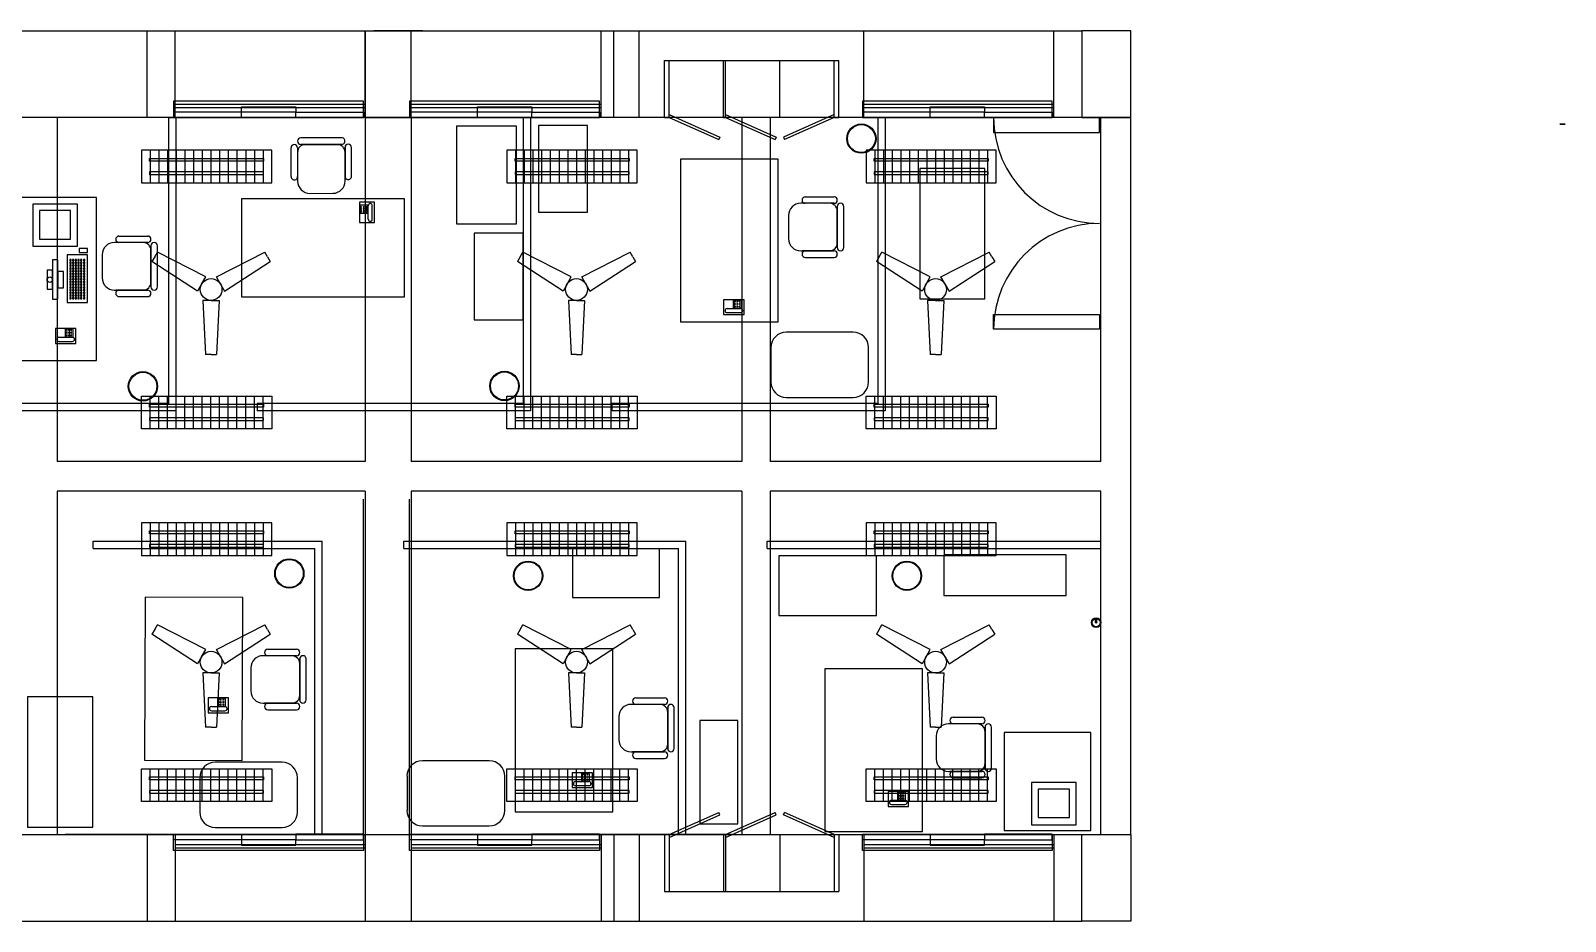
# Model space of a CAD drawing. Header units: metres. Extents: x 4300 to 11411, y 4634 to 9819.
# Drawn here: x 5752 to 6318, y 4634 to 4962 of the extents above; entities that cross this region are included whole.
import ezdxf

# ---------------------------------------------------------------- set-up
doc = ezdxf.new("R2010")
doc.units = ezdxf.units.M
for name, color, linetype in [('beam', 230, 'Continuous'), ('Beams', 50, 'Continuous'), ('bureau', 23, 'Continuous'), ('chair', 20, 'Continuous'), ('concrete pillar', 50, 'Continuous'), ('dustbin', 181, 'Continuous'), ('fan', 150, 'Continuous'), ('new block', 10, 'Continuous'), ('phone', 130, 'Continuous'), ('scanner', 41, 'Continuous'), ('tables', 103, 'Continuous'), ('WIN and Doors', 80, 'Continuous'), ('wood and cubboards', 44, 'Continuous')]:
    doc.layers.add(name, color=color, linetype=linetype)
doc.layers.add('computer', color=7, linetype='Continuous', true_color=0x9fb01c)
doc.layers.add('fire extinguisher', color=7, linetype='Continuous', true_color=0xf63019)

# ---------------------------------------------------------------- blocks, each defined once
blk = doc.blocks.new('*U2')
at = {"layer": 'fan'}
for p, q in [((0, 10), (-3, 10)), ((-3, 10), (-2, -10)), ((0, 10), (3, 10)), ((3, 10), (2, -10)), ((0, -10), (-2, -10)), ((0, -10), (2, -10))]:
    blk.add_line(p, q, dxfattribs=at)
blk = doc.blocks.new('*U3')
at = {"layer": 'fan', "color": 0, "linetype": 'ByBlock', "lineweight": -2, "transparency": 16777216}
for p, rotation in [((5427.43, 4874.12), 240), ((5451.68, 4874.12), 120)]:
    blk.add_blockref('*U2', p, dxfattribs=dict(at, rotation=rotation))
blk.add_blockref('*U2', (5439.56, 4853.12), dxfattribs=at)
blk = doc.blocks.new('fan')
at = {"layer": 'fan'}
blk.add_circle((5439.56, 4867.12), 4, dxfattribs=at)
blk.add_blockref('*U3', (0, 0), dxfattribs=at)
blk = doc.blocks.new('*U8')
at = {"layer": 'phone'}
blk.add_lwpolyline([(-0.2, -0.1), (0.2, -0.1), (0.2, 0.1), (-0.2, 0.1)], close=True, dxfattribs=at)
blk = doc.blocks.new('*U9')
at = {"layer": 'phone', "color": 0, "linetype": 'ByBlock', "lineweight": -2, "transparency": 16777216}
for p in [(0, 1.8), (0, 1.2), (0, 0.6), (0, 0), (1, 1.8), (1, 1.2), (1, 0.6), (1, 0), (2, 1.8), (2, 1.2), (2, 0.6), (2, 0)]:
    blk.add_blockref('*U8', p, dxfattribs=at)
blk = doc.blocks.new('*U10')
at = {"layer": 'phone'}
blk.add_lwpolyline([(-0.2, -0.1), (0.2, -0.1), (0.2, 0.1), (-0.2, 0.1)], close=True, dxfattribs=at)
blk = doc.blocks.new('*U11')
at = {"layer": 'phone', "color": 0, "linetype": 'ByBlock', "lineweight": -2, "transparency": 16777216}
for p in [(0, 1.8), (0, 1.2), (0, 0.6), (0, 0), (1, 1.8), (1, 1.2), (1, 0.6), (1, 0), (2, 1.8), (2, 1.2), (2, 0.6), (2, 0)]:
    blk.add_blockref('*U10', p, dxfattribs=at)
blk = doc.blocks.new('*U12')
at = {"layer": 'phone'}
blk.add_lwpolyline([(-0.2, -0.1), (0.2, -0.1), (0.2, 0.1), (-0.2, 0.1)], close=True, dxfattribs=at)
blk = doc.blocks.new('*U13')
at = {"layer": 'phone', "color": 0, "linetype": 'ByBlock', "lineweight": -2, "transparency": 16777216}
for p in [(0, 1.8), (0, 1.2), (0, 0.6), (0, 0), (1, 1.8), (1, 1.2), (1, 0.6), (1, 0), (2, 1.8), (2, 1.2), (2, 0.6), (2, 0)]:
    blk.add_blockref('*U12', p, dxfattribs=at)
blk = doc.blocks.new('*U18')
at = {"layer": 'phone'}
blk.add_lwpolyline([(-0.2, -0.1), (0.2, -0.1), (0.2, 0.1), (-0.2, 0.1)], close=True, dxfattribs=at)
blk = doc.blocks.new('*U19')
at = {"layer": 'phone', "color": 0, "linetype": 'ByBlock', "lineweight": -2, "transparency": 16777216}
for p in [(0, 1.8), (0, 1.2), (0, 0.6), (0, 0), (1, 1.8), (1, 1.2), (1, 0.6), (1, 0), (2, 1.8), (2, 1.2), (2, 0.6), (2, 0)]:
    blk.add_blockref('*U18', p, dxfattribs=at)
blk = doc.blocks.new('*U20')
at = {"layer": 'phone'}
blk.add_lwpolyline([(-0.2, -0.1), (0.2, -0.1), (0.2, 0.1), (-0.2, 0.1)], close=True, dxfattribs=at)
blk = doc.blocks.new('*U21')
at = {"layer": 'phone', "color": 0, "linetype": 'ByBlock', "lineweight": -2, "transparency": 16777216}
for p in [(0, 1.8), (0, 1.2), (0, 0.6), (0, 0), (1, 1.8), (1, 1.2), (1, 0.6), (1, 0), (2, 1.8), (2, 1.2), (2, 0.6), (2, 0)]:
    blk.add_blockref('*U20', p, dxfattribs=at)
blk = doc.blocks.new('*U22')
at = {"layer": 'phone'}
blk.add_lwpolyline([(-0.2, -0.1), (0.2, -0.1), (0.2, 0.1), (-0.2, 0.1)], close=True, dxfattribs=at)
blk = doc.blocks.new('*U23')
at = {"layer": 'phone', "color": 0, "linetype": 'ByBlock', "lineweight": -2, "transparency": 16777216}
for p in [(0, 1.8), (0, 1.2), (0, 0.6), (0, 0), (1, 1.8), (1, 1.2), (1, 0.6), (1, 0), (2, 1.8), (2, 1.2), (2, 0.6), (2, 0)]:
    blk.add_blockref('*U22', p, dxfattribs=at)

msp = doc.modelspace()

# ---------------------------------------------------------------- linework, layer by layer
at = {"layer": 'beam'}
for p, q in [((5761.66, 4930.42), (5761.66, 4803.82)), ((5875.16, 4930.42), (5875.16, 4803.82)), ((5892.16, 4930.42), (5892.16, 4803.82)), ((6014.03, 4930.42), (6014.03, 4803.82)), ((6024.53, 4930.42), (6024.53, 4803.82)), ((5875.16, 4803.82), (5761.66, 4803.82)), ((5875.16, 4803.82), (5761.66, 4803.82)), ((5875.16, 4803.82), (5761.66, 4803.82)), ((5875.16, 4803.82), (5761.66, 4803.82)), ((6014.03, 4803.82), (5892.16, 4803.82)), ((6014.03, 4803.82), (5892.16, 4803.82)), ((6014.03, 4803.82), (5892.16, 4803.82)), ((6014.03, 4803.82), (5892.16, 4803.82)), ((6146.41, 4803.82), (6024.53, 4803.82)), ((6146.41, 4803.82), (6024.53, 4803.82)), ((6146.41, 4803.82), (6024.53, 4803.82)), ((6146.41, 4803.82), (6024.53, 4803.82)), ((5761.66, 4792.82), (5761.66, 4666.42)), ((5875.16, 4792.82), (5761.66, 4792.82)), ((5875.16, 4792.82), (5875.16, 4666.42)), ((5892.16, 4792.82), (5892.16, 4666.42)), ((6014.03, 4792.82), (5892.16, 4792.82)), ((6014.03, 4792.82), (6014.03, 4666.42)), ((6146.41, 4792.82), (6024.53, 4792.82)), ((6024.53, 4792.82), (6024.53, 4666.42))]:
    msp.add_line(p, q, dxfattribs=at)
at = {"layer": 'Beams'}
for p, q in [((5874.6, 4666.45), (5874.6, 4789.95)), ((5891.6, 4666.45), (5891.6, 4789.95)), ((5764.6, 4666.45), (5874.6, 4666.45)), ((5891.6, 4666.45), (5894.85, 4666.45)), ((5891.6, 4666.45), (6010.2, 4666.45))]:
    msp.add_line(p, q, dxfattribs=at)
at = {"layer": 'bureau'}
for points in [[(5908.93, 4927.25), (5908.93, 4891.25), (5930.93, 4891.25), (5930.93, 4927.25)], [(5939.12, 4895.55), (5957.12, 4895.55), (5957.12, 4927.55), (5939.12, 4927.55)], [(6079.67, 4863.71), (6103.67, 4863.71), (6103.67, 4911.71), (6079.67, 4911.71)], [(5915.41, 4855.92), (5933.41, 4855.92), (5933.41, 4887.92), (5915.41, 4887.92)], [(5951.65, 4771.65), (5951.67, 4753.65), (5983.67, 4753.69), (5983.65, 4771.69)], [(6027.71, 4747.02), (6063.71, 4747.02), (6063.71, 4769.02), (6027.71, 4769.02)], [(5750.78, 4669.08), (5774.78, 4669.08), (5774.78, 4717.08), (5750.78, 4717.08)], [(6012.57, 4670.32), (6012.57, 4708.32), (5998.57, 4708.32), (5998.57, 4670.32)], [(6110.74, 4667.92), (6142.74, 4667.92), (6142.74, 4703.92), (6110.74, 4703.92)]]:
    msp.add_lwpolyline(points, close=True, dxfattribs=at)
at = {"layer": 'chair'}
for points in [[(5866.56, 4922.97), (5851.46, 4922.92)], [(5847.91, 4908.71), (5847.88, 4919.31)], [(5850.28, 4919.32), (5850.32, 4907.02)], [(5850.28, 4919.32), (5850.31, 4907.52)], [(5866.57, 4920.57), (5851.47, 4920.52)], [(5851.47, 4920.52), (5866.57, 4920.57)], [(5867.82, 4907.07), (5867.78, 4919.37)], [(5867.78, 4919.37), (5867.81, 4907.57)], [(5870.21, 4908.78), (5870.18, 4919.38)], [(5854.83, 4902.53), (5863.33, 4902.56)], [(6048.05, 4898.85), (6035.75, 4898.85)], [(6048.05, 4898.85), (6036.25, 4898.85)], [(6037.45, 4901.25), (6048.05, 4901.25)], [(6031.25, 4894.35), (6031.25, 4885.85)], [(6049.25, 4882.55), (6049.25, 4897.65)], [(6049.25, 4897.65), (6049.25, 4882.55)], [(6051.65, 4882.55), (6051.65, 4897.65)], [(5795.06, 4884.4), (5782.76, 4884.4)], [(5795.06, 4884.4), (5783.26, 4884.4)], [(5784.46, 4886.8), (5795.06, 4886.8)], [(5796.26, 4868.1), (5796.26, 4883.2)], [(5796.26, 4883.2), (5796.26, 4868.1)], [(5798.66, 4868.1), (5798.66, 4883.2)], [(5778.26, 4879.9), (5778.26, 4871.4)], [(6035.75, 4881.35), (6048.05, 4881.35)], [(6048.05, 4881.35), (6036.25, 4881.35)], [(6037.45, 4878.95), (6048.05, 4878.95)], [(5782.76, 4866.9), (5795.06, 4866.9)], [(5795.06, 4866.9), (5783.26, 4866.9)], [(5784.46, 4864.5), (5795.06, 4864.5)], [(5839.29, 4734.64), (5849.89, 4734.64)], [(5849.89, 4732.24), (5837.59, 4732.24)], [(5849.89, 4732.24), (5838.09, 4732.24)], [(5851.09, 4715.94), (5851.09, 4731.04)], [(5851.09, 4731.04), (5851.09, 4715.94)], [(5853.49, 4715.94), (5853.49, 4731.04)], [(5833.09, 4727.74), (5833.09, 4719.24)], [(5837.59, 4714.74), (5849.89, 4714.74)], [(5849.89, 4714.74), (5838.09, 4714.74)], [(5839.29, 4712.34), (5849.89, 4712.34)], [(5985.52, 4714.31), (5973.22, 4714.31)], [(5985.52, 4714.31), (5973.72, 4714.31)], [(5974.92, 4716.71), (5985.52, 4716.71)], [(5986.72, 4698.01), (5986.72, 4713.11)], [(5986.72, 4713.11), (5986.72, 4698.01)], [(5989.12, 4698.01), (5989.12, 4713.11)], [(5968.72, 4709.81), (5968.72, 4701.31)], [(6102.5, 4707.14), (6090.2, 4707.14)], [(6102.5, 4707.14), (6090.7, 4707.14)], [(6091.9, 4709.54), (6102.5, 4709.54)], [(6085.7, 4702.64), (6085.7, 4694.14)], [(6103.7, 4690.84), (6103.7, 4705.94)], [(6103.7, 4705.94), (6103.7, 4690.84)], [(6106.1, 4690.84), (6106.1, 4705.94)], [(5973.22, 4696.81), (5985.52, 4696.81)], [(5985.52, 4696.81), (5973.72, 4696.81)], [(5974.92, 4694.41), (5985.52, 4694.41)], [(6090.2, 4689.64), (6102.5, 4689.64)], [(6102.5, 4689.64), (6090.7, 4689.64)], [(6091.9, 4687.24), (6102.5, 4687.24)]]:
    msp.add_lwpolyline(points, dxfattribs=at)
for centre, radius, start, end in [((5851.47, 4921.72), 1.2, 90.1858, 270.1858), ((5866.57, 4921.77), 1.2, 270.1858, 90.1858), ((5849.08, 4919.31), 1.2, 0.1858, 180.1858), ((5853.17, 4917.64), 2.89, 90.1858, 180.1858), ((5864.89, 4917.67), 2.89, 0.1858, 90.1858), ((5868.98, 4919.38), 1.2, 0.1858, 180.1858), ((5849.11, 4908.71), 1.2, 180.1858, 0.1858), ((5854.82, 4907.03), 4.5, 180.1858, 270.1858), ((5863.32, 4907.06), 4.5, 270.1858, 0.1858), ((5869.01, 4908.78), 1.2, 180.1858, 0.1858), ((6035.75, 4894.35), 4.5, 90, 180), ((6037.45, 4900.05), 1.2, 90, 270), ((6046.36, 4895.96), 2.89, 0, 90), ((6048.05, 4900.05), 1.2, 270, 90), ((6050.45, 4897.65), 1.2, 0, 180), ((5782.76, 4879.9), 4.5, 90, 180), ((5784.46, 4885.6), 1.2, 90, 270), ((5793.37, 4881.5), 2.89, 0, 90), ((5795.06, 4885.6), 1.2, 270, 90), ((5797.46, 4883.2), 1.2, 0, 180), ((6035.75, 4885.85), 4.5, 180, 270), ((6046.36, 4884.24), 2.89, 270, 0), ((6050.45, 4882.55), 1.2, 180, 0), ((6037.45, 4880.15), 1.2, 90, 270), ((6048.05, 4880.15), 1.2, 270, 90), ((5782.76, 4871.4), 4.5, 180, 270), ((5784.46, 4865.7), 1.2, 90, 270), ((5793.37, 4869.79), 2.89, 270, 0), ((5795.06, 4865.7), 1.2, 270, 90), ((5797.46, 4868.1), 1.2, 180, 0), ((5839.29, 4733.44), 1.2, 90, 270), ((5849.89, 4733.44), 1.2, 270, 90), ((5837.59, 4727.74), 4.5, 90, 180), ((5848.2, 4729.34), 2.89, 0, 90), ((5852.29, 4731.04), 1.2, 0, 180), ((5837.59, 4719.24), 4.5, 180, 270), ((5839.29, 4713.54), 1.2, 90, 270), ((5848.2, 4717.63), 2.89, 270, 0), ((5849.89, 4713.54), 1.2, 270, 90), ((5852.29, 4715.94), 1.2, 180, 0), ((5973.22, 4709.81), 4.5, 90, 180), ((5974.92, 4715.51), 1.2, 90, 270), ((5983.83, 4711.42), 2.89, 0, 90), ((5985.52, 4715.51), 1.2, 270, 90), ((5987.92, 4713.11), 1.2, 0, 180), ((6090.2, 4702.64), 4.5, 90, 180), ((6091.9, 4708.34), 1.2, 90, 270), ((6100.8, 4704.24), 2.89, 0, 90), ((6102.5, 4708.34), 1.2, 270, 90), ((6104.9, 4705.94), 1.2, 0, 180), ((5973.22, 4701.31), 4.5, 180, 270), ((5974.92, 4695.61), 1.2, 90, 270), ((5983.83, 4699.7), 2.89, 270, 0), ((5985.52, 4695.61), 1.2, 270, 90), ((5987.92, 4698.01), 1.2, 180, 0), ((6090.2, 4694.14), 4.5, 180, 270), ((6091.9, 4688.44), 1.2, 90, 270), ((6100.8, 4692.53), 2.89, 270, 0), ((6102.5, 4688.44), 1.2, 270, 90), ((6104.9, 4690.84), 1.2, 180, 0)]:
    msp.add_arc(centre, radius, start, end, dxfattribs=at)
at = {"layer": 'computer'}
for points in [[(5769.83, 4880.71), (5772.83, 4880.71), (5772.83, 4882.21), (5769.83, 4882.21)], [(5761.96, 4863.5), (5761.96, 4878), (5759.96, 4878), (5759.96, 4863.5)], [(5772.83, 4862.38), (5772.83, 4879.88), (5765.33, 4879.88), (5765.33, 4862.38)], [(5766.83, 4877.65), (5766.83, 4878.15), (5766.33, 4878.15), (5766.33, 4877.65)], [(5766.83, 4876.65), (5766.83, 4877.15), (5766.33, 4877.15), (5766.33, 4876.65)], [(5766.83, 4875.65), (5766.83, 4876.15), (5766.33, 4876.15), (5766.33, 4875.65)], [(5767.83, 4877.65), (5767.83, 4878.15), (5767.33, 4878.15), (5767.33, 4877.65)], [(5767.83, 4876.65), (5767.83, 4877.15), (5767.33, 4877.15), (5767.33, 4876.65)], [(5767.83, 4875.65), (5767.83, 4876.15), (5767.33, 4876.15), (5767.33, 4875.65)], [(5768.83, 4877.65), (5768.83, 4878.15), (5768.33, 4878.15), (5768.33, 4877.65)], [(5768.83, 4876.65), (5768.83, 4877.15), (5768.33, 4877.15), (5768.33, 4876.65)], [(5768.83, 4875.65), (5768.83, 4876.15), (5768.33, 4876.15), (5768.33, 4875.65)], [(5769.83, 4877.65), (5769.83, 4878.15), (5769.33, 4878.15), (5769.33, 4877.65)], [(5769.83, 4876.65), (5769.83, 4877.15), (5769.33, 4877.15), (5769.33, 4876.65)], [(5769.83, 4875.65), (5769.83, 4876.15), (5769.33, 4876.15), (5769.33, 4875.65)], [(5770.83, 4877.65), (5770.83, 4878.15), (5770.33, 4878.15), (5770.33, 4877.65)], [(5770.83, 4876.65), (5770.83, 4877.15), (5770.33, 4877.15), (5770.33, 4876.65)], [(5770.83, 4875.65), (5770.83, 4876.15), (5770.33, 4876.15), (5770.33, 4875.65)], [(5771.83, 4877.65), (5771.83, 4878.15), (5771.33, 4878.15), (5771.33, 4877.65)], [(5771.83, 4876.65), (5771.83, 4877.15), (5771.33, 4877.15), (5771.33, 4876.65)], [(5771.83, 4875.65), (5771.83, 4876.15), (5771.33, 4876.15), (5771.33, 4875.65)], [(5759.96, 4867.25), (5759.96, 4874.25), (5757.96, 4874.25), (5757.96, 4867.25)], [(5763.96, 4867.75), (5763.96, 4873.75), (5761.96, 4873.75), (5761.96, 4867.75)], [(5766.83, 4874.65), (5766.83, 4875.15), (5766.33, 4875.15), (5766.33, 4874.65)], [(5766.83, 4873.65), (5766.83, 4874.15), (5766.33, 4874.15), (5766.33, 4873.65)], [(5766.83, 4872.65), (5766.83, 4873.15), (5766.33, 4873.15), (5766.33, 4872.65)], [(5766.83, 4871.65), (5766.83, 4872.15), (5766.33, 4872.15), (5766.33, 4871.65)], [(5766.83, 4870.65), (5766.83, 4871.15), (5766.33, 4871.15), (5766.33, 4870.65)], [(5767.83, 4874.65), (5767.83, 4875.15), (5767.33, 4875.15), (5767.33, 4874.65)], [(5767.83, 4873.65), (5767.83, 4874.15), (5767.33, 4874.15), (5767.33, 4873.65)], [(5767.83, 4872.65), (5767.83, 4873.15), (5767.33, 4873.15), (5767.33, 4872.65)], [(5767.83, 4871.65), (5767.83, 4872.15), (5767.33, 4872.15), (5767.33, 4871.65)], [(5767.83, 4870.65), (5767.83, 4871.15), (5767.33, 4871.15), (5767.33, 4870.65)], [(5768.83, 4874.65), (5768.83, 4875.15), (5768.33, 4875.15), (5768.33, 4874.65)], [(5768.83, 4873.65), (5768.83, 4874.15), (5768.33, 4874.15), (5768.33, 4873.65)], [(5768.83, 4872.65), (5768.83, 4873.15), (5768.33, 4873.15), (5768.33, 4872.65)], [(5768.83, 4871.65), (5768.83, 4872.15), (5768.33, 4872.15), (5768.33, 4871.65)], [(5768.83, 4870.65), (5768.83, 4871.15), (5768.33, 4871.15), (5768.33, 4870.65)], [(5769.83, 4874.65), (5769.83, 4875.15), (5769.33, 4875.15), (5769.33, 4874.65)], [(5769.83, 4873.65), (5769.83, 4874.15), (5769.33, 4874.15), (5769.33, 4873.65)], [(5769.83, 4872.65), (5769.83, 4873.15), (5769.33, 4873.15), (5769.33, 4872.65)], [(5769.83, 4871.65), (5769.83, 4872.15), (5769.33, 4872.15), (5769.33, 4871.65)], [(5769.83, 4870.65), (5769.83, 4871.15), (5769.33, 4871.15), (5769.33, 4870.65)], [(5770.83, 4874.65), (5770.83, 4875.15), (5770.33, 4875.15), (5770.33, 4874.65)], [(5770.83, 4873.65), (5770.83, 4874.15), (5770.33, 4874.15), (5770.33, 4873.65)], [(5770.83, 4872.65), (5770.83, 4873.15), (5770.33, 4873.15), (5770.33, 4872.65)], [(5770.83, 4871.65), (5770.83, 4872.15), (5770.33, 4872.15), (5770.33, 4871.65)], [(5770.83, 4870.65), (5770.83, 4871.15), (5770.33, 4871.15), (5770.33, 4870.65)], [(5771.83, 4874.65), (5771.83, 4875.15), (5771.33, 4875.15), (5771.33, 4874.65)], [(5771.83, 4873.65), (5771.83, 4874.15), (5771.33, 4874.15), (5771.33, 4873.65)], [(5771.83, 4872.65), (5771.83, 4873.15), (5771.33, 4873.15), (5771.33, 4872.65)], [(5771.83, 4871.65), (5771.83, 4872.15), (5771.33, 4872.15), (5771.33, 4871.65)], [(5771.83, 4870.65), (5771.83, 4871.15), (5771.33, 4871.15), (5771.33, 4870.65)], [(5766.83, 4869.65), (5766.83, 4870.15), (5766.33, 4870.15), (5766.33, 4869.65)], [(5766.83, 4868.65), (5766.83, 4869.15), (5766.33, 4869.15), (5766.33, 4868.65)], [(5766.83, 4867.65), (5766.83, 4868.15), (5766.33, 4868.15), (5766.33, 4867.65)], [(5766.83, 4866.65), (5766.83, 4867.15), (5766.33, 4867.15), (5766.33, 4866.65)], [(5766.83, 4865.65), (5766.83, 4866.15), (5766.33, 4866.15), (5766.33, 4865.65)], [(5766.83, 4864.65), (5766.83, 4865.15), (5766.33, 4865.15), (5766.33, 4864.65)], [(5767.83, 4869.65), (5767.83, 4870.15), (5767.33, 4870.15), (5767.33, 4869.65)], [(5767.83, 4868.65), (5767.83, 4869.15), (5767.33, 4869.15), (5767.33, 4868.65)], [(5767.83, 4867.65), (5767.83, 4868.15), (5767.33, 4868.15), (5767.33, 4867.65)], [(5767.83, 4866.65), (5767.83, 4867.15), (5767.33, 4867.15), (5767.33, 4866.65)], [(5767.83, 4865.65), (5767.83, 4866.15), (5767.33, 4866.15), (5767.33, 4865.65)], [(5767.83, 4864.65), (5767.83, 4865.15), (5767.33, 4865.15), (5767.33, 4864.65)], [(5768.83, 4869.65), (5768.83, 4870.15), (5768.33, 4870.15), (5768.33, 4869.65)], [(5768.83, 4868.65), (5768.83, 4869.15), (5768.33, 4869.15), (5768.33, 4868.65)], [(5768.83, 4867.65), (5768.83, 4868.15), (5768.33, 4868.15), (5768.33, 4867.65)], [(5768.83, 4866.65), (5768.83, 4867.15), (5768.33, 4867.15), (5768.33, 4866.65)], [(5768.83, 4865.65), (5768.83, 4866.15), (5768.33, 4866.15), (5768.33, 4865.65)], [(5768.83, 4864.65), (5768.83, 4865.15), (5768.33, 4865.15), (5768.33, 4864.65)], [(5769.83, 4869.65), (5769.83, 4870.15), (5769.33, 4870.15), (5769.33, 4869.65)], [(5769.83, 4868.65), (5769.83, 4869.15), (5769.33, 4869.15), (5769.33, 4868.65)], [(5769.83, 4867.65), (5769.83, 4868.15), (5769.33, 4868.15), (5769.33, 4867.65)], [(5769.83, 4866.65), (5769.83, 4867.15), (5769.33, 4867.15), (5769.33, 4866.65)], [(5769.83, 4865.65), (5769.83, 4866.15), (5769.33, 4866.15), (5769.33, 4865.65)], [(5769.83, 4864.65), (5769.83, 4865.15), (5769.33, 4865.15), (5769.33, 4864.65)], [(5770.83, 4869.65), (5770.83, 4870.15), (5770.33, 4870.15), (5770.33, 4869.65)], [(5770.83, 4868.65), (5770.83, 4869.15), (5770.33, 4869.15), (5770.33, 4868.65)], [(5770.83, 4867.65), (5770.83, 4868.15), (5770.33, 4868.15), (5770.33, 4867.65)], [(5770.83, 4866.65), (5770.83, 4867.15), (5770.33, 4867.15), (5770.33, 4866.65)], [(5770.83, 4865.65), (5770.83, 4866.15), (5770.33, 4866.15), (5770.33, 4865.65)], [(5770.83, 4864.65), (5770.83, 4865.15), (5770.33, 4865.15), (5770.33, 4864.65)], [(5771.83, 4869.65), (5771.83, 4870.15), (5771.33, 4870.15), (5771.33, 4869.65)], [(5771.83, 4868.65), (5771.83, 4869.15), (5771.33, 4869.15), (5771.33, 4868.65)], [(5771.83, 4867.65), (5771.83, 4868.15), (5771.33, 4868.15), (5771.33, 4867.65)], [(5771.83, 4866.65), (5771.83, 4867.15), (5771.33, 4867.15), (5771.33, 4866.65)], [(5771.83, 4865.65), (5771.83, 4866.15), (5771.33, 4866.15), (5771.33, 4865.65)], [(5771.83, 4864.65), (5771.83, 4865.15), (5771.33, 4865.15), (5771.33, 4864.65)], [(5766.83, 4863.65), (5766.83, 4864.15), (5766.33, 4864.15), (5766.33, 4863.65)], [(5767.83, 4863.65), (5767.83, 4864.15), (5767.33, 4864.15), (5767.33, 4863.65)], [(5768.83, 4863.65), (5768.83, 4864.15), (5768.33, 4864.15), (5768.33, 4863.65)], [(5769.83, 4863.65), (5769.83, 4864.15), (5769.33, 4864.15), (5769.33, 4863.65)], [(5770.83, 4863.65), (5770.83, 4864.15), (5770.33, 4864.15), (5770.33, 4863.65)], [(5771.83, 4863.65), (5771.83, 4864.15), (5771.33, 4864.15), (5771.33, 4863.65)]]:
    msp.add_lwpolyline(points, close=True, dxfattribs=at)
msp.add_circle((5758.96, 4870.75), 1, dxfattribs=at)
at = {"layer": 'concrete pillar'}
for p, q in [((5385.41, 4962.42), (6139.41, 4962.42)), ((5794.91, 4930.42), (5794.91, 4962.42)), ((5805.16, 4930.42), (5805.16, 4962.42)), ((5875.16, 4962.42), (5875.16, 4930.42)), ((5875.16, 4930.42), (5875.16, 4962.42)), ((5896.41, 4962.42), (5878.41, 4962.42)), ((5892.16, 4930.42), (5892.16, 4962.42)), ((5962.16, 4930.42), (5962.16, 4962.42)), ((5966.91, 4930.42), (5966.91, 4962.42)), ((5976.16, 4930.42), (5976.16, 4962.42)), ((6059.06, 4930.42), (6059.06, 4962.42)), ((6129.06, 4930.42), (6129.06, 4962.42)), ((6157.41, 4962.42), (6139.41, 4962.42)), ((6139.41, 4962.42), (6139.41, 4930.42)), ((6157.41, 4930.42), (6157.41, 4962.42)), ((5805.16, 4935.42), (5875.16, 4935.42)), ((5805.16, 4934.17), (5875.16, 4934.17)), ((5892.16, 4935.42), (5962.16, 4935.42)), ((5892.16, 4934.17), (5962.16, 4934.17)), ((6059.06, 4935.42), (6129.06, 4935.42)), ((6059.06, 4934.17), (6129.06, 4934.17)), ((5875.16, 4930.42), (5892.16, 4930.42)), ((6139.41, 4930.42), (6157.41, 4930.42)), ((5794.91, 4666.42), (5794.91, 4634.42)), ((5805.16, 4666.42), (5805.16, 4634.42)), ((5805.16, 4662.67), (5875.16, 4662.67)), ((5805.16, 4661.42), (5875.16, 4661.42)), ((5875.16, 4666.42), (5892.16, 4666.42)), ((5875.16, 4666.42), (5875.16, 4634.42)), ((5892.16, 4666.42), (5892.16, 4634.42)), ((5892.16, 4662.67), (5962.16, 4662.67)), ((5892.16, 4661.42), (5962.16, 4661.42)), ((5962.16, 4666.42), (5962.16, 4634.42)), ((5966.91, 4666.42), (5966.91, 4634.42)), ((5976.16, 4666.42), (5976.16, 4634.42)), ((6059.06, 4666.42), (6059.06, 4634.42)), ((6059.06, 4662.67), (6129.06, 4662.67)), ((6059.06, 4661.42), (6129.06, 4661.42)), ((6129.06, 4666.42), (6129.06, 4634.42)), ((6139.41, 4666.42), (6157.41, 4666.42)), ((6139.41, 4634.42), (6139.41, 4666.42)), ((6139.41, 4666.42), (6146.46, 4666.42)), ((6157.41, 4666.42), (6157.41, 4634.42)), ((5385.41, 4634.42), (6139.41, 4634.42)), ((6157.41, 4634.42), (6139.41, 4634.42))]:
    msp.add_line(p, q, dxfattribs=at)
at = {"layer": 'dustbin'}
for centre, radius in [((6058.11, 4922.68), 5.4), ((6058.11, 4922.68), 5.15), ((5793.29, 4831.46), 5.4), ((5793.29, 4831.46), 5.15), ((5926.56, 4831.58), 5.4), ((5926.56, 4831.58), 5.15), ((5847.26, 4762.52), 5.4), ((5847.26, 4762.52), 5.15), ((5935.28, 4761.66), 5.4), ((5935.28, 4761.66), 5.15), ((6074.88, 4761.66), 5.4), ((6074.88, 4761.66), 5.15)]:
    msp.add_circle(centre, radius, dxfattribs=at)
at = {"layer": 'fan'}
for p, q in [((5840.76, 4918.42), (5792.76, 4918.42)), ((5792.76, 4918.42), (5792.76, 4906.42)), ((5795.96, 4918.42), (5795.96, 4906.42)), ((5795.96, 4918.42), (5795.96, 4906.42)), ((5799.16, 4918.42), (5799.16, 4906.42)), ((5802.36, 4918.42), (5802.36, 4906.42)), ((5805.56, 4918.42), (5805.56, 4906.42)), ((5808.76, 4918.42), (5808.76, 4906.42)), ((5811.96, 4918.42), (5811.96, 4906.42)), ((5815.16, 4918.42), (5815.16, 4906.42)), ((5818.36, 4918.42), (5818.36, 4906.42)), ((5821.56, 4918.42), (5821.56, 4906.42)), ((5824.76, 4918.42), (5824.76, 4906.42)), ((5827.96, 4918.42), (5827.96, 4906.42)), ((5831.16, 4918.42), (5831.16, 4906.42)), ((5834.36, 4918.42), (5834.36, 4906.42)), ((5837.56, 4918.42), (5837.56, 4906.42)), ((5840.76, 4906.42), (5840.76, 4918.42)), ((5975.46, 4918.42), (5927.46, 4918.42)), ((5927.46, 4918.42), (5927.46, 4906.42)), ((5930.66, 4918.42), (5930.66, 4906.42)), ((5930.66, 4918.42), (5930.66, 4906.42)), ((5933.86, 4918.42), (5933.86, 4906.42)), ((5937.06, 4918.42), (5937.06, 4906.42)), ((5940.26, 4918.42), (5940.26, 4906.42)), ((5943.46, 4918.42), (5943.46, 4906.42)), ((5946.66, 4918.42), (5946.66, 4906.42)), ((5949.86, 4918.42), (5949.86, 4906.42)), ((5953.06, 4918.42), (5953.06, 4906.42)), ((5956.26, 4918.42), (5956.26, 4906.42)), ((5959.46, 4918.42), (5959.46, 4906.42)), ((5962.66, 4918.42), (5962.66, 4906.42)), ((5965.86, 4918.42), (5965.86, 4906.42)), ((5969.06, 4918.42), (5969.06, 4906.42)), ((5972.26, 4918.42), (5972.26, 4906.42)), ((5975.46, 4906.42), (5975.46, 4918.42)), ((6107.83, 4918.42), (6059.83, 4918.42)), ((6059.83, 4918.42), (6059.83, 4906.42)), ((6107.83, 4918.42), (6059.83, 4918.42)), ((6059.83, 4918.42), (6059.83, 4906.42)), ((6063.03, 4918.42), (6063.03, 4906.42)), ((6063.03, 4918.42), (6063.03, 4906.42)), ((6063.03, 4918.42), (6063.03, 4906.42)), ((6063.03, 4918.42), (6063.03, 4906.42)), ((6066.23, 4918.42), (6066.23, 4906.42)), ((6066.23, 4918.42), (6066.23, 4906.42)), ((6069.43, 4918.42), (6069.43, 4906.42)), ((6069.43, 4918.42), (6069.43, 4906.42)), ((6072.63, 4918.42), (6072.63, 4906.42)), ((6072.63, 4918.42), (6072.63, 4906.42)), ((6075.83, 4918.42), (6075.83, 4906.42)), ((6075.83, 4918.42), (6075.83, 4906.42)), ((6079.03, 4918.42), (6079.03, 4906.42)), ((6079.03, 4918.42), (6079.03, 4906.42)), ((6082.23, 4918.42), (6082.23, 4906.42)), ((6082.23, 4918.42), (6082.23, 4906.42)), ((6085.43, 4918.42), (6085.43, 4906.42)), ((6085.43, 4918.42), (6085.43, 4906.42)), ((6088.63, 4918.42), (6088.63, 4906.42)), ((6088.63, 4918.42), (6088.63, 4906.42)), ((6091.83, 4918.42), (6091.83, 4906.42)), ((6091.83, 4918.42), (6091.83, 4906.42)), ((6095.03, 4918.42), (6095.03, 4906.42)), ((6095.03, 4918.42), (6095.03, 4906.42)), ((6098.23, 4918.42), (6098.23, 4906.42)), ((6098.23, 4918.42), (6098.23, 4906.42)), ((6101.43, 4918.42), (6101.43, 4906.42)), ((6101.43, 4918.42), (6101.43, 4906.42)), ((6104.63, 4918.42), (6104.63, 4906.42)), ((6104.63, 4918.42), (6104.63, 4906.42)), ((6107.83, 4906.42), (6107.83, 4918.42)), ((6107.83, 4906.42), (6107.83, 4918.42)), ((5792.76, 4906.42), (5840.76, 4906.42)), ((5927.46, 4906.42), (5975.46, 4906.42)), ((6059.83, 4906.42), (6107.83, 4906.42)), ((6059.83, 4906.42), (6107.83, 4906.42)), ((5792.76, 4827.82), (5840.76, 4827.82)), ((5792.76, 4815.82), (5792.76, 4827.82)), ((5795.96, 4815.82), (5795.96, 4827.82)), ((5795.96, 4815.82), (5795.96, 4827.82)), ((5799.16, 4815.82), (5799.16, 4827.82)), ((5802.36, 4815.82), (5802.36, 4827.82)), ((5805.56, 4815.82), (5805.56, 4827.82)), ((5808.76, 4815.82), (5808.76, 4827.82)), ((5811.96, 4815.82), (5811.96, 4827.82)), ((5815.16, 4815.82), (5815.16, 4827.82)), ((5818.36, 4815.82), (5818.36, 4827.82)), ((5821.56, 4815.82), (5821.56, 4827.82)), ((5824.76, 4815.82), (5824.76, 4827.82)), ((5827.96, 4815.82), (5827.96, 4827.82)), ((5831.16, 4815.82), (5831.16, 4827.82)), ((5834.36, 4815.82), (5834.36, 4827.82)), ((5837.56, 4815.82), (5837.56, 4827.82)), ((5840.76, 4827.82), (5840.76, 4815.82)), ((5927.46, 4827.82), (5975.46, 4827.82)), ((5927.46, 4815.82), (5927.46, 4827.82)), ((5930.66, 4815.82), (5930.66, 4827.82)), ((5930.66, 4815.82), (5930.66, 4827.82)), ((5933.86, 4815.82), (5933.86, 4827.82)), ((5937.06, 4815.82), (5937.06, 4827.82)), ((5940.26, 4815.82), (5940.26, 4827.82)), ((5943.46, 4815.82), (5943.46, 4827.82)), ((5946.66, 4815.82), (5946.66, 4827.82)), ((5949.86, 4815.82), (5949.86, 4827.82)), ((5953.06, 4815.82), (5953.06, 4827.82)), ((5956.26, 4815.82), (5956.26, 4827.82)), ((5959.46, 4815.82), (5959.46, 4827.82)), ((5962.66, 4815.82), (5962.66, 4827.82)), ((5965.86, 4815.82), (5965.86, 4827.82)), ((5969.06, 4815.82), (5969.06, 4827.82)), ((5972.26, 4815.82), (5972.26, 4827.82)), ((5975.46, 4827.82), (5975.46, 4815.82)), ((6059.83, 4827.82), (6107.83, 4827.82)), ((6059.83, 4815.82), (6059.83, 4827.82)), ((6059.83, 4827.82), (6107.83, 4827.82)), ((6059.83, 4815.82), (6059.83, 4827.82)), ((6063.03, 4815.82), (6063.03, 4827.82)), ((6063.03, 4815.82), (6063.03, 4827.82)), ((6063.03, 4815.82), (6063.03, 4827.82)), ((6063.03, 4815.82), (6063.03, 4827.82)), ((6066.23, 4815.82), (6066.23, 4827.82)), ((6066.23, 4815.82), (6066.23, 4827.82)), ((6069.43, 4815.82), (6069.43, 4827.82)), ((6069.43, 4815.82), (6069.43, 4827.82)), ((6072.63, 4815.82), (6072.63, 4827.82)), ((6072.63, 4815.82), (6072.63, 4827.82)), ((6075.83, 4815.82), (6075.83, 4827.82)), ((6075.83, 4815.82), (6075.83, 4827.82)), ((6079.03, 4815.82), (6079.03, 4827.82)), ((6079.03, 4815.82), (6079.03, 4827.82)), ((6082.23, 4815.82), (6082.23, 4827.82)), ((6082.23, 4815.82), (6082.23, 4827.82)), ((6085.43, 4815.82), (6085.43, 4827.82)), ((6085.43, 4815.82), (6085.43, 4827.82)), ((6088.63, 4815.82), (6088.63, 4827.82)), ((6088.63, 4815.82), (6088.63, 4827.82)), ((6091.83, 4815.82), (6091.83, 4827.82)), ((6091.83, 4815.82), (6091.83, 4827.82)), ((6095.03, 4815.82), (6095.03, 4827.82)), ((6095.03, 4815.82), (6095.03, 4827.82)), ((6098.23, 4815.82), (6098.23, 4827.82)), ((6098.23, 4815.82), (6098.23, 4827.82)), ((6101.43, 4815.82), (6101.43, 4827.82)), ((6101.43, 4815.82), (6101.43, 4827.82)), ((6104.63, 4815.82), (6104.63, 4827.82)), ((6104.63, 4815.82), (6104.63, 4827.82)), ((6107.83, 4827.82), (6107.83, 4815.82)), ((6107.83, 4827.82), (6107.83, 4815.82)), ((5840.76, 4815.82), (5792.76, 4815.82)), ((5975.46, 4815.82), (5927.46, 4815.82)), ((6107.83, 4815.82), (6059.83, 4815.82)), ((6107.83, 4815.82), (6059.83, 4815.82)), ((5840.76, 4781.17), (5792.76, 4781.17)), ((5792.76, 4781.17), (5792.76, 4769.17)), ((5795.96, 4781.17), (5795.96, 4769.17)), ((5795.96, 4781.17), (5795.96, 4769.17)), ((5799.16, 4781.17), (5799.16, 4769.17)), ((5802.36, 4781.17), (5802.36, 4769.17)), ((5805.56, 4781.17), (5805.56, 4769.17)), ((5808.76, 4781.17), (5808.76, 4769.17)), ((5811.96, 4781.17), (5811.96, 4769.17)), ((5815.16, 4781.17), (5815.16, 4769.17)), ((5818.36, 4781.17), (5818.36, 4769.17)), ((5821.56, 4781.17), (5821.56, 4769.17)), ((5824.76, 4781.17), (5824.76, 4769.17)), ((5827.96, 4781.17), (5827.96, 4769.17)), ((5831.16, 4781.17), (5831.16, 4769.17)), ((5834.36, 4781.17), (5834.36, 4769.17)), ((5837.56, 4781.17), (5837.56, 4769.17)), ((5840.76, 4769.17), (5840.76, 4781.17)), ((5975.46, 4781.17), (5927.46, 4781.17)), ((5927.46, 4781.17), (5927.46, 4769.17)), ((5930.66, 4781.17), (5930.66, 4769.17)), ((5930.66, 4781.17), (5930.66, 4769.17)), ((5933.86, 4781.17), (5933.86, 4769.17)), ((5937.06, 4781.17), (5937.06, 4769.17)), ((5940.26, 4781.17), (5940.26, 4769.17)), ((5943.46, 4781.17), (5943.46, 4769.17)), ((5946.66, 4781.17), (5946.66, 4769.17)), ((5949.86, 4781.17), (5949.86, 4769.17)), ((5953.06, 4781.17), (5953.06, 4769.17)), ((5956.26, 4781.17), (5956.26, 4769.17)), ((5959.46, 4781.17), (5959.46, 4769.17)), ((5962.66, 4781.17), (5962.66, 4769.17)), ((5965.86, 4781.17), (5965.86, 4769.17)), ((5969.06, 4781.17), (5969.06, 4769.17)), ((5972.26, 4781.17), (5972.26, 4769.17)), ((5975.46, 4769.17), (5975.46, 4781.17)), ((6107.83, 4781.17), (6059.83, 4781.17)), ((6059.83, 4781.17), (6059.83, 4769.17)), ((6063.03, 4781.17), (6063.03, 4769.17)), ((6063.03, 4781.17), (6063.03, 4769.17)), ((6066.23, 4781.17), (6066.23, 4769.17)), ((6069.43, 4781.17), (6069.43, 4769.17)), ((6072.63, 4781.17), (6072.63, 4769.17)), ((6075.83, 4781.17), (6075.83, 4769.17)), ((6079.03, 4781.17), (6079.03, 4769.17)), ((6082.23, 4781.17), (6082.23, 4769.17)), ((6085.43, 4781.17), (6085.43, 4769.17)), ((6088.63, 4781.17), (6088.63, 4769.17)), ((6091.83, 4781.17), (6091.83, 4769.17)), ((6095.03, 4781.17), (6095.03, 4769.17)), ((6098.23, 4781.17), (6098.23, 4769.17)), ((6101.43, 4781.17), (6101.43, 4769.17)), ((6104.63, 4781.17), (6104.63, 4769.17)), ((6107.83, 4769.17), (6107.83, 4781.17)), ((5792.76, 4769.17), (5840.76, 4769.17)), ((5927.46, 4769.17), (5975.46, 4769.17)), ((6059.83, 4769.17), (6107.83, 4769.17)), ((5792.76, 4690.57), (5840.76, 4690.57)), ((5792.76, 4678.57), (5792.76, 4690.57)), ((5795.96, 4678.57), (5795.96, 4690.57)), ((5795.96, 4678.57), (5795.96, 4690.57)), ((5799.16, 4678.57), (5799.16, 4690.57)), ((5802.36, 4678.57), (5802.36, 4690.57)), ((5805.56, 4678.57), (5805.56, 4690.57)), ((5808.76, 4678.57), (5808.76, 4690.57)), ((5811.96, 4678.57), (5811.96, 4690.57)), ((5815.16, 4678.57), (5815.16, 4690.57)), ((5818.36, 4678.57), (5818.36, 4690.57)), ((5821.56, 4678.57), (5821.56, 4690.57)), ((5824.76, 4678.57), (5824.76, 4690.57)), ((5827.96, 4678.57), (5827.96, 4690.57)), ((5831.16, 4678.57), (5831.16, 4690.57)), ((5834.36, 4678.57), (5834.36, 4690.57)), ((5837.56, 4678.57), (5837.56, 4690.57)), ((5840.76, 4690.57), (5840.76, 4678.57)), ((5927.46, 4690.57), (5975.46, 4690.57)), ((5927.46, 4678.57), (5927.46, 4690.57)), ((5930.66, 4678.57), (5930.66, 4690.57)), ((5930.66, 4678.57), (5930.66, 4690.57)), ((5933.86, 4678.57), (5933.86, 4690.57)), ((5937.06, 4678.57), (5937.06, 4690.57)), ((5940.26, 4678.57), (5940.26, 4690.57)), ((5943.46, 4678.57), (5943.46, 4690.57)), ((5946.66, 4678.57), (5946.66, 4690.57)), ((5949.86, 4678.57), (5949.86, 4690.57)), ((5953.06, 4678.57), (5953.06, 4690.57)), ((5956.26, 4678.57), (5956.26, 4690.57)), ((5959.46, 4678.57), (5959.46, 4690.57)), ((5962.66, 4678.57), (5962.66, 4690.57)), ((5965.86, 4678.57), (5965.86, 4690.57)), ((5969.06, 4678.57), (5969.06, 4690.57)), ((5972.26, 4678.57), (5972.26, 4690.57)), ((5975.46, 4690.57), (5975.46, 4678.57)), ((6059.83, 4690.57), (6107.83, 4690.57)), ((6059.83, 4678.57), (6059.83, 4690.57)), ((6063.03, 4678.57), (6063.03, 4690.57)), ((6063.03, 4678.57), (6063.03, 4690.57)), ((6066.23, 4678.57), (6066.23, 4690.57)), ((6069.43, 4678.57), (6069.43, 4690.57)), ((6072.63, 4678.57), (6072.63, 4690.57)), ((6075.83, 4678.57), (6075.83, 4690.57)), ((6079.03, 4678.57), (6079.03, 4690.57)), ((6082.23, 4678.57), (6082.23, 4690.57)), ((6085.43, 4678.57), (6085.43, 4690.57)), ((6088.63, 4678.57), (6088.63, 4690.57)), ((6091.83, 4678.57), (6091.83, 4690.57)), ((6095.03, 4678.57), (6095.03, 4690.57)), ((6098.23, 4678.57), (6098.23, 4690.57)), ((6101.43, 4678.57), (6101.43, 4690.57)), ((6104.63, 4678.57), (6104.63, 4690.57)), ((6107.83, 4690.57), (6107.83, 4678.57)), ((5840.76, 4678.57), (5792.76, 4678.57)), ((5975.46, 4678.57), (5927.46, 4678.57)), ((6107.83, 4678.57), (6059.83, 4678.57))]:
    msp.add_line(p, q, dxfattribs=at)
for points in [[(5795.76, 4915.42), (5837.76, 4915.42), (5837.76, 4914.42), (5795.76, 4914.42)], [(5795.76, 4909.42), (5837.76, 4909.42), (5837.76, 4910.42), (5795.76, 4910.42)], [(5930.46, 4915.42), (5972.46, 4915.42), (5972.46, 4914.42), (5930.46, 4914.42)], [(5930.46, 4909.42), (5972.46, 4909.42), (5972.46, 4910.42), (5930.46, 4910.42)], [(6062.83, 4915.42), (6104.83, 4915.42), (6104.83, 4914.42), (6062.83, 4914.42)], [(6062.83, 4915.42), (6104.83, 4915.42), (6104.83, 4914.42), (6062.83, 4914.42)], [(6062.83, 4909.42), (6104.83, 4909.42), (6104.83, 4910.42), (6062.83, 4910.42)], [(6062.83, 4909.42), (6104.83, 4909.42), (6104.83, 4910.42), (6062.83, 4910.42)], [(5795.76, 4824.82), (5837.76, 4824.82), (5837.76, 4823.82), (5795.76, 4823.82)], [(5795.76, 4818.82), (5837.76, 4818.82), (5837.76, 4819.82), (5795.76, 4819.82)], [(5930.46, 4824.82), (5972.46, 4824.82), (5972.46, 4823.82), (5930.46, 4823.82)], [(5930.46, 4818.82), (5972.46, 4818.82), (5972.46, 4819.82), (5930.46, 4819.82)], [(6062.83, 4824.82), (6104.83, 4824.82), (6104.83, 4823.82), (6062.83, 4823.82)], [(6062.83, 4824.82), (6104.83, 4824.82), (6104.83, 4823.82), (6062.83, 4823.82)], [(6062.83, 4818.82), (6104.83, 4818.82), (6104.83, 4819.82), (6062.83, 4819.82)], [(6062.83, 4818.82), (6104.83, 4818.82), (6104.83, 4819.82), (6062.83, 4819.82)], [(5795.76, 4778.17), (5837.76, 4778.17), (5837.76, 4777.17), (5795.76, 4777.17)], [(5930.46, 4778.17), (5972.46, 4778.17), (5972.46, 4777.17), (5930.46, 4777.17)], [(6062.83, 4778.17), (6104.83, 4778.17), (6104.83, 4777.17), (6062.83, 4777.17)], [(5795.76, 4772.17), (5837.76, 4772.17), (5837.76, 4773.17), (5795.76, 4773.17)], [(5930.46, 4772.17), (5972.46, 4772.17), (5972.46, 4773.17), (5930.46, 4773.17)], [(6062.83, 4772.17), (6104.83, 4772.17), (6104.83, 4773.17), (6062.83, 4773.17)], [(5795.76, 4687.57), (5837.76, 4687.57), (5837.76, 4686.57), (5795.76, 4686.57)], [(5930.46, 4687.57), (5972.46, 4687.57), (5972.46, 4686.57), (5930.46, 4686.57)], [(6062.83, 4687.57), (6104.83, 4687.57), (6104.83, 4686.57), (6062.83, 4686.57)], [(5795.76, 4681.57), (5837.76, 4681.57), (5837.76, 4682.57), (5795.76, 4682.57)], [(5930.46, 4681.57), (5972.46, 4681.57), (5972.46, 4682.57), (5930.46, 4682.57)], [(6062.83, 4681.57), (6104.83, 4681.57), (6104.83, 4682.57), (6062.83, 4682.57)]]:
    msp.add_lwpolyline(points, close=True, dxfattribs=at)
at = {"layer": 'fire extinguisher'}
for p, q in [((6144.45, 4744.41), (6144.45, 4745.86)), ((6144.86, 4745.86), (6144.45, 4745.86)), ((6144.86, 4744.41), (6144.86, 4745.86))]:
    msp.add_line(p, q, dxfattribs=at)
for radius in [1.75, 1.5, 0.208]:
    msp.add_circle((6144.66, 4744.41), radius, dxfattribs=at)
at = {"layer": 'new block'}
for p, q in [((6157.41, 4930.42), (5367.41, 4930.42)), ((6146.41, 4803.82), (6146.41, 4930.42)), ((6157.41, 4666.42), (6157.41, 4930.42)), ((6146.41, 4666.42), (6146.41, 4792.82)), ((5367.41, 4666.42), (6146.41, 4666.42))]:
    msp.add_line(p, q, dxfattribs=at)
at = {"layer": 'phone'}
for p, q in [((5878.59, 4899.23), (5873.09, 4899.23)), ((5873.09, 4899.23), (5873.09, 4891.73)), ((5877.09, 4898.73), (5877.09, 4899.23)), ((5878.59, 4891.73), (5878.59, 4899.23)), ((5876.34, 4892.98), (5876.34, 4897.98)), ((5877.84, 4892.98), (5877.84, 4897.98)), ((5873.09, 4891.73), (5878.59, 4891.73)), ((6014.85, 4863.35), (6007.35, 4863.35)), ((6007.35, 4863.35), (6007.35, 4857.85)), ((6008.6, 4860.1), (6013.6, 4860.1)), ((6014.35, 4859.35), (6014.85, 4859.35)), ((6014.85, 4857.85), (6014.85, 4863.35)), ((6007.35, 4857.85), (6014.85, 4857.85)), ((6008.6, 4858.6), (6013.6, 4858.6)), ((5768.59, 4852.76), (5761.09, 4852.76)), ((5761.09, 4852.76), (5761.09, 4847.26)), ((5762.34, 4849.51), (5767.34, 4849.51)), ((5762.34, 4848.01), (5767.34, 4848.01)), ((5768.09, 4848.76), (5768.59, 4848.76)), ((5768.59, 4847.26), (5768.59, 4852.76)), ((5761.09, 4847.26), (5768.59, 4847.26)), ((5824.78, 4716.72), (5817.28, 4716.72)), ((5817.28, 4716.72), (5817.28, 4711.22)), ((5818.53, 4713.47), (5823.53, 4713.47)), ((5824.28, 4712.72), (5824.78, 4712.72)), ((5824.78, 4711.22), (5824.78, 4716.72)), ((5817.28, 4711.22), (5824.78, 4711.22)), ((5818.53, 4711.97), (5823.53, 4711.97)), ((5958.95, 4689.14), (5951.45, 4689.14)), ((5951.45, 4689.14), (5951.45, 4683.64)), ((5952.7, 4685.89), (5957.7, 4685.89)), ((5952.7, 4684.39), (5957.7, 4684.39)), ((5958.45, 4685.14), (5958.95, 4685.14)), ((5958.95, 4683.64), (5958.95, 4689.14)), ((5951.45, 4683.64), (5958.95, 4683.64)), ((6075.44, 4682.23), (6067.94, 4682.23)), ((6067.94, 4682.23), (6067.94, 4676.73)), ((6069.19, 4678.98), (6074.19, 4678.98)), ((6074.94, 4678.23), (6075.44, 4678.23)), ((6075.44, 4676.73), (6075.44, 4682.23)), ((6067.94, 4676.73), (6075.44, 4676.73)), ((6069.19, 4677.48), (6074.19, 4677.48))]:
    msp.add_line(p, q, dxfattribs=at)
for points in [[(5876.24, 4898.21), (5873.24, 4898.21), (5873.24, 4895.21), (5876.24, 4895.21)], [(6013.83, 4860.19), (6013.83, 4863.19), (6010.83, 4863.19), (6010.83, 4860.19)], [(5767.57, 4849.61), (5767.57, 4852.61), (5764.57, 4852.61), (5764.57, 4849.61)], [(5823.75, 4713.56), (5823.75, 4716.56), (5820.75, 4716.56), (5820.75, 4713.56)], [(5957.93, 4685.99), (5957.93, 4688.99), (5954.93, 4688.99), (5954.93, 4685.99)], [(6074.42, 4679.07), (6074.42, 4682.07), (6071.42, 4682.07), (6071.42, 4679.07)]]:
    msp.add_lwpolyline(points, close=True, dxfattribs=at)
for centre, start, end in [((5877.09, 4897.98), 0, 180), ((5877.09, 4892.98), 180, 0), ((6008.6, 4859.35), 90, 270), ((6013.6, 4859.35), 270, 90), ((5762.34, 4848.76), 90, 270), ((5767.34, 4848.76), 270, 90), ((5818.53, 4712.72), 90, 270), ((5823.53, 4712.72), 270, 90), ((5952.7, 4685.14), 90, 270), ((5957.7, 4685.14), 270, 90), ((6069.19, 4678.23), 90, 270), ((6074.19, 4678.23), 270, 90)]:
    msp.add_arc(centre, 0.75, start, end, dxfattribs=at)
at = {"layer": 'scanner'}
for p, q in [((5769.18, 4898.57), (5752.68, 4898.57)), ((5752.68, 4898.57), (5752.68, 4883.07)), ((5769.18, 4883.07), (5769.18, 4898.57)), ((5752.68, 4883.07), (5769.18, 4883.07)), ((6137.31, 4685.5), (6120.81, 4685.5)), ((6120.81, 4685.5), (6120.81, 4670)), ((6137.31, 4670), (6137.31, 4685.5)), ((6120.81, 4670), (6137.31, 4670))]:
    msp.add_line(p, q, dxfattribs=at)
for points in [[(5755.15, 4885.67), (5766.65, 4885.67), (5766.65, 4896.17), (5755.15, 4896.17)], [(6123.28, 4672.6), (6134.78, 4672.6), (6134.78, 4683.1), (6123.28, 4683.1)]]:
    msp.add_lwpolyline(points, close=True, dxfattribs=at)
at = {"layer": 'tables'}
for p, q in [((6055.1, 4851.39), (6030.41, 4851.39)), ((6024.75, 4845.73), (6024.75, 4833.05)), ((6060.75, 4833.05), (6060.75, 4845.73)), ((6030.41, 4827.39), (6055.1, 4827.39)), ((6133.54, 4769.45), (6088.54, 4769.45)), ((6088.54, 4769.45), (6088.54, 4754.45)), ((6133.54, 4754.45), (6133.54, 4769.45)), ((6088.54, 4754.45), (6133.54, 4754.45)), ((5844.59, 4692.97), (5819.9, 4692.97)), ((5920.97, 4693.55), (5896.28, 4693.55)), ((5814.24, 4687.31), (5814.24, 4674.63)), ((5850.24, 4674.63), (5850.24, 4687.31)), ((5890.63, 4687.89), (5890.63, 4675.21)), ((5926.63, 4675.21), (5926.63, 4687.89)), ((5819.9, 4668.97), (5844.59, 4668.97)), ((5896.28, 4669.55), (5920.97, 4669.55))]:
    msp.add_line(p, q, dxfattribs=at)
for points in [[(6027.39, 4855.15), (6027.39, 4915.15), (5991.39, 4915.15), (5991.39, 4855.15)], [(5776.14, 4841.02), (5776.14, 4901.02), (5740.14, 4901.02), (5740.14, 4841.02)], [(5829.66, 4864.47), (5889.66, 4864.47), (5889.66, 4900.47), (5829.66, 4900.47)], [(5829.92, 4693.66), (5830.06, 4753.66), (5794.06, 4753.74), (5793.92, 4693.74)], [(5930.5, 4734.76), (5930.5, 4674.76), (5966.5, 4674.76), (5966.5, 4734.76)], [(6044.65, 4727.44), (6044.65, 4667.44), (6080.65, 4667.44), (6080.65, 4727.44)]]:
    msp.add_lwpolyline(points, close=True, dxfattribs=at)
msp.add_circle((6010.36, 4857.55), 0, dxfattribs=at)
for centre, start, end in [((6030.41, 4845.73), 90, 180), ((6055.1, 4845.73), 0, 90), ((6030.41, 4833.05), 180, 270), ((6055.1, 4833.05), 270, 0), ((5819.9, 4687.31), 90, 180), ((5844.59, 4687.31), 0, 90), ((5896.28, 4687.89), 90, 180), ((5920.97, 4687.89), 0, 90), ((5819.9, 4674.63), 180, 270), ((5844.59, 4674.63), 270, 0), ((5896.28, 4675.21), 180, 270), ((5920.97, 4675.21), 270, 0)]:
    msp.add_arc(centre, 5.66, start, end, dxfattribs=at)
at = {"layer": 'WIN and Doors'}
for points in [[(5874.6, 4936.45), (5804.6, 4936.45), (5804.6, 4930.45), (5874.6, 4930.45)], [(5849.6, 4932.45), (5829.6, 4932.45), (5829.6, 4934.45), (5849.6, 4934.45)], [(5961.6, 4936.45), (5891.6, 4936.45), (5891.6, 4930.45), (5961.6, 4930.45)], [(5936.6, 4932.45), (5916.6, 4932.45), (5916.6, 4934.45), (5936.6, 4934.45)], [(6128.5, 4936.45), (6058.5, 4936.45), (6058.5, 4930.45), (6128.5, 4930.45)], [(6103.5, 4932.45), (6083.5, 4932.45), (6083.5, 4934.45), (6103.5, 4934.45)], [(5829.6, 4932.45), (5804.6, 4932.45), (5804.6, 4930.45), (5829.6, 4930.45)], [(5874.6, 4930.45), (5849.6, 4930.45), (5849.6, 4932.45), (5874.6, 4932.45)], [(5916.6, 4932.45), (5891.6, 4932.45), (5891.6, 4930.45), (5916.6, 4930.45)], [(5961.6, 4930.45), (5936.6, 4930.45), (5936.6, 4932.45), (5961.6, 4932.45)], [(6083.5, 4932.45), (6058.5, 4932.45), (6058.5, 4930.45), (6083.5, 4930.45)], [(6128.5, 4930.45), (6103.5, 4930.45), (6103.5, 4932.45), (6128.5, 4932.45)], [(6145.85, 4924.95), (6145.85, 4930.45), (6106.85, 4930.45), (6106.85, 4924.95)], [(6145.85, 4924.95), (6145.85, 4930.45), (6106.85, 4930.45), (6106.85, 4924.95)], [(6145.85, 4857.95), (6145.85, 4852.45), (6106.85, 4852.45), (6106.85, 4857.95)], [(6145.85, 4857.95), (6145.85, 4852.45), (6106.85, 4852.45), (6106.85, 4857.95)], [(5874.6, 4660.45), (5804.6, 4660.45), (5804.6, 4666.45), (5874.6, 4666.45)], [(5829.6, 4664.45), (5804.6, 4664.45), (5804.6, 4666.45), (5829.6, 4666.45)], [(5849.6, 4664.45), (5829.6, 4664.45), (5829.6, 4662.45), (5849.6, 4662.45)], [(5874.6, 4666.45), (5849.6, 4666.45), (5849.6, 4664.45), (5874.6, 4664.45)], [(5961.6, 4660.45), (5891.6, 4660.45), (5891.6, 4666.45), (5961.6, 4666.45)], [(5916.6, 4664.45), (5891.6, 4664.45), (5891.6, 4666.45), (5916.6, 4666.45)], [(5936.6, 4664.45), (5916.6, 4664.45), (5916.6, 4662.45), (5936.6, 4662.45)], [(5961.6, 4666.45), (5936.6, 4666.45), (5936.6, 4664.45), (5961.6, 4664.45)], [(6128.5, 4660.45), (6058.5, 4660.45), (6058.5, 4666.45), (6128.5, 4666.45)], [(6083.5, 4664.45), (6058.5, 4664.45), (6058.5, 4666.45), (6083.5, 4666.45)], [(6103.5, 4664.45), (6083.5, 4664.45), (6083.5, 4662.45), (6103.5, 4662.45)], [(6128.5, 4666.45), (6103.5, 4666.45), (6103.5, 4664.45), (6128.5, 4664.45)]]:
    msp.add_lwpolyline(points, close=True, dxfattribs=at)
for centre, start, end in [((6145.85, 4930.45), 180, 270), ((6145.85, 4930.45), 180, 270), ((6145.85, 4852.45), 90, 180), ((6145.85, 4852.45), 90, 180)]:
    msp.add_arc(centre, 39, start, end, dxfattribs=at)
at = {"layer": 'wood and cubboards'}
for p, q in [((5985.56, 4930.42), (5985.56, 4951.42)), ((5985.56, 4951.42), (6049.81, 4951.42)), ((5987.31, 4930.42), (5987.31, 4951.42)), ((6007.31, 4930.42), (6007.31, 4951.42)), ((6008.06, 4930.42), (6008.06, 4951.42)), ((6028.06, 4930.42), (6028.06, 4951.42)), ((6048.06, 4930.42), (6048.06, 4951.42)), ((6049.81, 4930.42), (6049.81, 4951.42)), ((5802.66, 4930.42), (5802.66, 4825.17)), ((5802.66, 4930.42), (5805.41, 4930.42)), ((5805.41, 4930.42), (5805.41, 4822.42)), ((5933.41, 4930.42), (5933.41, 4825.17)), ((5933.41, 4930.42), (5936.16, 4930.42)), ((5936.16, 4930.42), (5936.16, 4822.42)), ((5936.16, 4930.42), (5936.16, 4822.42)), ((5985.56, 4930.42), (5987.31, 4930.42)), ((5987.31, 4931.52), (6006, 4923.26)), ((5987.31, 4930.43), (6005.6, 4922.34)), ((6007.31, 4930.42), (6008.06, 4930.42)), ((6008.06, 4931.52), (6026.75, 4923.26)), ((6008.06, 4930.43), (6026.35, 4922.34)), ((6048.06, 4931.52), (6029.36, 4923.26)), ((6048.05, 4930.43), (6029.76, 4922.34)), ((6048.06, 4930.42), (6049.81, 4930.42)), ((6064.16, 4930.42), (6064.16, 4825.17)), ((6064.16, 4930.42), (6066.91, 4930.42)), ((6066.91, 4930.42), (6066.91, 4822.42)), ((6006, 4923.26), (6005.6, 4922.34)), ((6026.75, 4923.26), (6026.35, 4922.34)), ((6029.36, 4923.26), (6029.76, 4922.34)), ((5802.66, 4825.17), (5717.41, 4825.17)), ((5835.41, 4825.17), (5835.41, 4822.42)), ((5933.41, 4825.17), (5835.41, 4825.17)), ((6064.16, 4825.17), (5966.16, 4825.17)), ((5966.16, 4825.17), (5966.16, 4822.42)), ((5805.41, 4822.42), (5717.41, 4822.42)), ((5936.16, 4822.42), (5835.41, 4822.42)), ((6066.91, 4822.42), (5966.16, 4822.42)), ((5774.91, 4771.67), (5774.91, 4774.42)), ((5774.91, 4774.42), (5859.41, 4774.42)), ((5859.41, 4666.42), (5859.41, 4774.42)), ((5889.41, 4771.67), (5889.41, 4774.42)), ((5889.41, 4774.42), (5993.41, 4774.42)), ((5993.41, 4666.42), (5993.41, 4774.42)), ((6023.41, 4771.67), (6023.41, 4774.42)), ((6023.41, 4774.42), (6146.41, 4774.42)), ((5774.91, 4771.67), (5856.66, 4771.67)), ((5856.66, 4666.42), (5856.66, 4771.67)), ((5889.41, 4771.67), (5990.66, 4771.67)), ((5990.66, 4666.42), (5990.66, 4771.67)), ((6023.41, 4771.67), (6146.41, 4771.67)), ((5987.3, 4665.33), (6006, 4673.6)), ((5987.31, 4666.42), (6005.6, 4674.51)), ((6006, 4673.6), (6005.6, 4674.51)), ((6008.05, 4665.33), (6026.75, 4673.6)), ((6008.06, 4666.42), (6026.35, 4674.51)), ((6026.75, 4673.6), (6026.35, 4674.51)), ((6029.36, 4673.6), (6029.76, 4674.51)), ((6048.05, 4665.33), (6029.36, 4673.6)), ((6048.05, 4666.42), (6029.76, 4674.51)), ((5856.66, 4666.42), (5859.41, 4666.42)), ((5985.56, 4666.42), (5985.56, 4645.42)), ((5985.56, 4666.42), (5987.31, 4666.42)), ((5987.31, 4666.42), (5987.31, 4645.42)), ((5990.66, 4666.42), (5993.41, 4666.42)), ((6007.31, 4666.42), (6007.31, 4645.42)), ((6007.31, 4666.42), (6008.06, 4666.42)), ((6008.06, 4666.42), (6008.06, 4645.42)), ((6028.06, 4666.42), (6028.06, 4645.42)), ((6048.06, 4666.42), (6048.06, 4645.42)), ((6048.06, 4666.42), (6049.81, 4666.42)), ((6049.81, 4666.42), (6049.81, 4645.42)), ((5985.56, 4645.42), (6049.81, 4645.42))]:
    msp.add_line(p, q, dxfattribs=at)
msp.add_lwpolyline([(6315.58, 4928.01), (6317.58, 4928.01), (6317.58, 4928.01), (6315.58, 4928.01)], close=True, dxfattribs=at)

# ---------------------------------------------------------------- block references
at = {"layer": 'fan'}
for p in [(378.85, 0), (513.55, 0), (645.92, 0), (645.92, 0), (378.85, -137.25), (513.55, -137.25), (645.92, -137.25)]:
    msp.add_blockref('fan', p, dxfattribs=at)
at = {"layer": 'phone'}
for name, p, rotation in [('*U21', (5875.67, 4897.5), 180), ('*U23', (6013.12, 4860.76), 89.99999999999999), ('*U19', (5766.86, 4850.17), 89.99999999999999), ('*U9', (5823.04, 4714.13), 89.99999999999999), ('*U11', (5957.22, 4686.56), 89.99999999999999), ('*U13', (6073.71, 4679.64), 89.99999999999999)]:
    msp.add_blockref(name, p, dxfattribs=dict(at, rotation=rotation))

doc.saveas('drawing.dxf')
